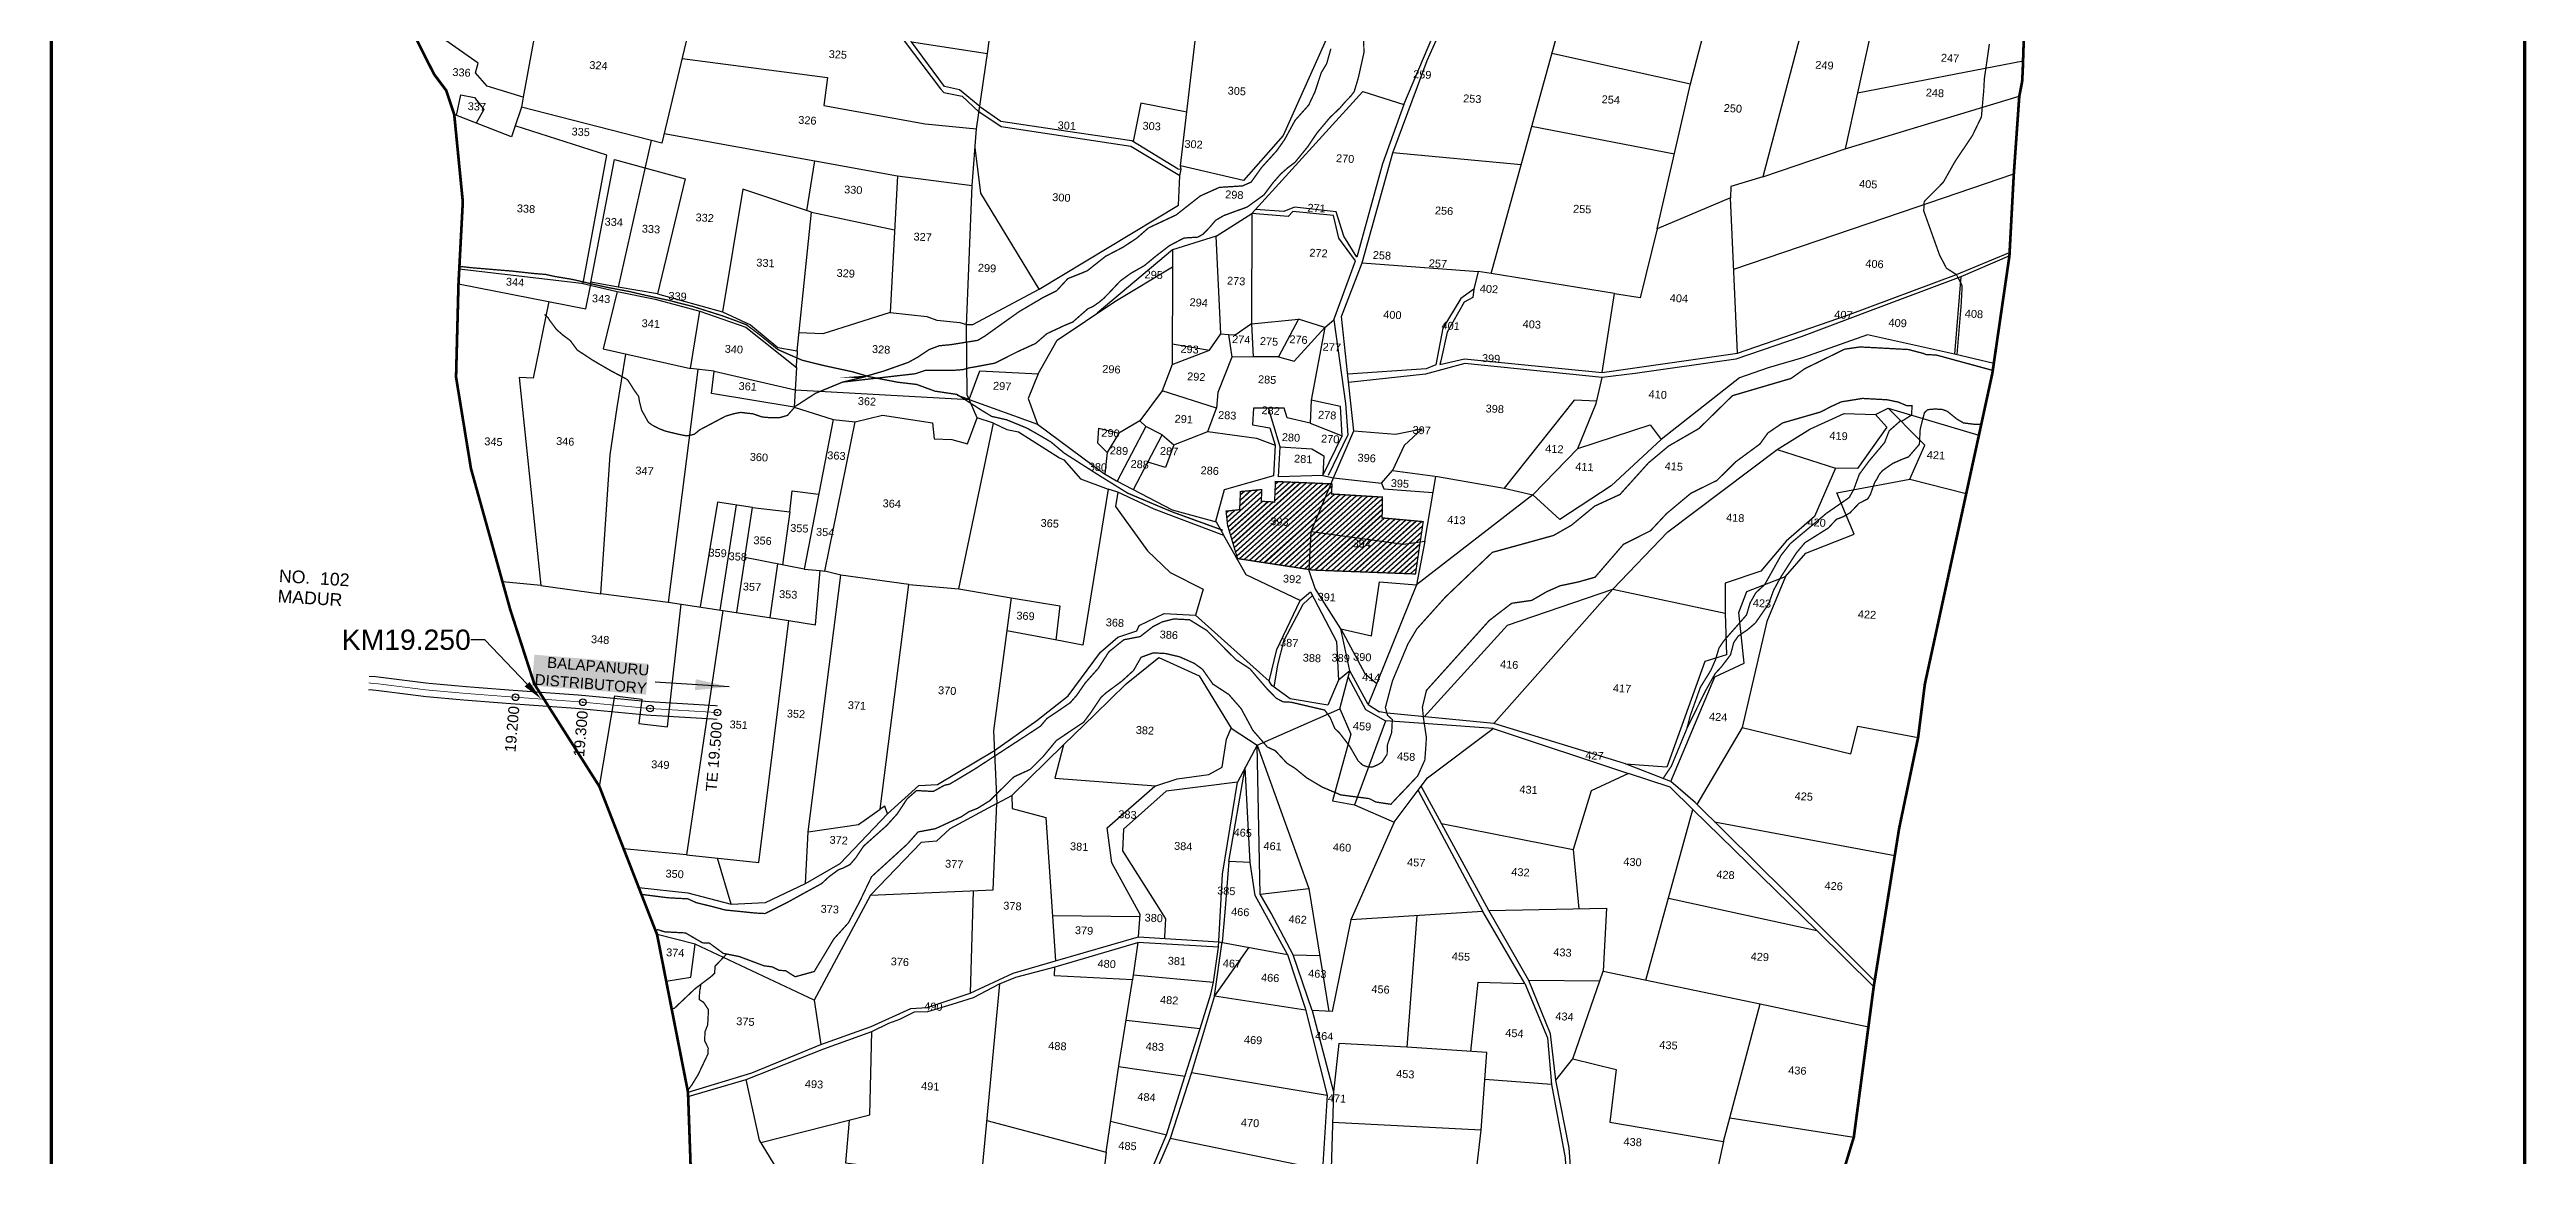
# Model space of a CAD drawing. Header units: inches. Extents: x 200778 to 204446, y 1604088 to 1611636.
# Drawn here: x 200778 to 204445, y 1606818 to 1608455 of the extents above; entities that cross this region are included whole.
import ezdxf
from ezdxf import colors
from ezdxf.entities.mleader import LeaderData, LeaderLine
from ezdxf.enums import TextEntityAlignment as Align
from ezdxf.math import Vec2, Vec3

# ---------------------------------------------------------------- set-up
doc = ezdxf.new("R2010")
doc.units = ezdxf.units.IN
doc.header["$LTSCALE"] = 15
doc.header["$MEASUREMENT"] = 0
doc.header["$PDMODE"] = 32
doc.header["$PDSIZE"] = 10
for name, color, linetype in [('CANAL1', 7, 'Continuous'), ('CSMark', 72, 'Continuous'), ('PLOTS', 7, 'Continuous'), ('PLOTS NO', 7, 'Continuous'), ('RE REMARKS', 7, 'Continuous'), ('STREAMS', 4, 'Continuous'), ('STRUCTURE', 5, 'Continuous'), ('TEXT', 1, 'Continuous'), ('text2', 7, 'Continuous'), ('VILLAGE BOUNDRY', 5, 'Continuous'), ('VILLAGE STONES', 240, 'Continuous')]:
    doc.layers.add(name, color=color, linetype=linetype)
doc.styles.get("Standard").update_dxf_attribs({"font": 'arial.ttf'})
doc.dimstyles.get("Standard").update_dxf_attribs({"dimtxt": 0.18, "dimasz": 0.18, "dimexe": 0.18, "dimexo": 0.0625, "dimgap": 0.09, "dimtad": 0, "dimtih": 1, "dimtoh": 1, "dimdec": 4, "dimzin": 0, "dimdsep": 46, "dimtxsty": 'Standard', "dimcen": 0.09, "dimadec": 0, "dimazin": 0, "dimtfac": 1, "dimtdec": 4, "dimtofl": 0, "dimtmove": 0, "dimatfit": 3, "dimfxl": 1, "dimtolj": 1, "dimtzin": 0, "dimarcsym": 0})

msp = doc.modelspace()

# ---------------------------------------------------------------- hatches: boundary and pattern name
at = {"layer": 'TEXT'}
h = msp.add_hatch(dxfattribs=at)
h.set_pattern_fill('JIS_RC_15', color=256, scale=0.38684, angle=-3.0356)
h.set_pattern_definition([(41.96442, (194905.1747, 1603777.6763), (-3.8800225, 4.3145865), []), (41.96442, (194905.455, 1603777.6615), (-3.8800225, 4.3145865), []), (41.96442, (194905.735, 1603777.6466), (-3.8800225, 4.3145865), [])])
h.paths.add_polyline_path([(202519.8, 1607771.5), (202539.9, 1607773.7), (202541, 1607800.5), (202572.6, 1607803.4), (202572, 1607786.1), (202591.6, 1607785), (202592.9, 1607815.4), (202676.6, 1607811.9), (202676.1, 1607796.9), (202751.2, 1607792.3), (202750.9, 1607761.5), (202811.7, 1607756), (202800.3, 1607678.5), (202648, 1607684.3), (202536.7, 1607701.3), (202522, 1607750.6)])

# ---------------------------------------------------------------- linework, layer by layer
at = {"layer": 'CANAL1', "color": 1, "ltscale": 4, "const_width": 1}
msp.add_lwpolyline([(201250, 1607517), (201259, 1607516.5), (201335.7, 1607506.8), (201392.7, 1607501.7), (201459.3, 1607496.6), (201560.7, 1607489.3), (201663.7, 1607479.5), (201766.7, 1607473.3)], dxfattribs=at)
at = {"layer": 'CANAL1', "color": 200, "const_width": 1.5}
for points in [[(201250.4, 1607526.9), (201259.9, 1607526.5), (201336.8, 1607516.8), (201393.5, 1607511.7), (201460.1, 1607506.5), (201561.6, 1607499.2), (201664.4, 1607489.5), (201767.1, 1607483.3)], [(201249.5, 1607507), (201258.2, 1607506.6), (201334.7, 1607496.9), (201391.8, 1607491.8), (201458.6, 1607486.6), (201559.9, 1607479.3), (201662.9, 1607469.5), (201766.3, 1607463.4)]]:
    msp.add_lwpolyline(points, dxfattribs=at)
at = {"layer": 'PLOTS'}
for points in [[(201629.4, 1609387.1), (201679.5, 1609253.6), (201719.9, 1609148.9), (201744.4, 1609092.1), (201808.1, 1609023.6), (201827.6, 1608878.7), (201898.2, 1608714.3), (201947.5, 1608643.2), (202043.3, 1608468.1), (202097, 1608396.9), (202101.6, 1608391.5), (202129.2, 1608385.8), (202153.8, 1608362.6)], [(202721.2, 1608139.4), (202766.8, 1608302), (202817.4, 1608438.8), (202866.5, 1608547.7), (202880.3, 1608578.4), (202903.7, 1608663.5), (202913.9, 1608733.8), (202927, 1608824.2), (202906.1, 1608929.9), (202892.7, 1609017.3)], [(202155, 1608370.6), (202124.9, 1608395.3), (202102.7, 1608400.4), (202053.8, 1608466.2), (201974.7, 1608606), (201930.9, 1608683.5), (201902.9, 1608716.8), (201836.1, 1608878.2), (201827.6, 1608878.7)], [(202912.1, 1608123.3), (203030.1, 1608550.9), (203010.1, 1608556.4), (203041.7, 1608712.9), (202913.9, 1608733.8)], [(203158.3, 1608189.3), (203207.6, 1608404.4), (203238.1, 1608521.9), (203268.2, 1608675.9), (203041.7, 1608712.9)], [(202136.4, 1607943.9), (202135.3, 1608046), (202144, 1608253.6), (202150.1, 1608337.7), (202167.2, 1608452.6), (202191.6, 1608642.2), (202336.7, 1608626.4)], [(203493.8, 1608644.4), (203481.1, 1608539.8), (203475.3, 1608482.6), (203454.6, 1608391), (203436.4, 1608307.9)], [(201346.8, 1608595.3), (201565.5, 1608551.8), (201560, 1608524.5), (201506.1, 1608532.5), (201479.1, 1608384.4), (201425.6, 1608400.8), (201408.2, 1608420.7), (201412.4, 1608435), (201331.2, 1608491.8)], [(202678.8, 1608493.8), (202604.2, 1608327.8), (202545.5, 1608261.1), (202452.3, 1608282.8), (202487.9, 1608586.5)], [(202782.8, 1608373.5), (202856.5, 1608547.4)], [(203481.1, 1608539.8), (203387, 1608548.4), (203370.7, 1608479.2), (203314.8, 1608266.5), (203267.4, 1608252.1), (203266.7, 1608235.4)], [(201725.4, 1608488), (201684.1, 1608316.4), (201476.3, 1608369.6)], [(201714.3, 1608441.6), (201929.4, 1608413.4), (201923.9, 1608371.9), (202074.3, 1608345), (202150.1, 1608337.7)], [(202053.8, 1608466.2), (202166.7, 1608449.3)], [(203002.2, 1608449.8), (203207.6, 1608404.4)], [(203454.6, 1608391), (203700, 1608438.2)], [(201479.1, 1608384.4), (201476.3, 1608369.6), (201466.4, 1608340.5), (201461.4, 1608325.7), (201376.8, 1608358.7)], [(201380.2, 1608357.4), (201386.5, 1608388), (201406.9, 1608383.8), (201420.4, 1608366), (201409.5, 1608346)], [(202451.3, 1608267.8), (202378.7, 1608311.6), (202186.8, 1608340.3), (202153.8, 1608362.6)], [(202155, 1608370.6), (202186.4, 1608349.1), (202298.7, 1608332.3), (202380.1, 1608320.1), (202449, 1608278.1), (202453.4, 1608277.8), (202452.3, 1608282.8)], [(202461.6, 1608362), (202393.6, 1608375.8), (202382.1, 1608319)], [(202557.9, 1608212.3), (202722.1, 1608392.9), (202782.8, 1608373.5), (202751.6, 1608285.9), (202713.6, 1608147.8), (202694.1, 1608178.7), (202682.9, 1608214.9), (202620.9, 1608221.8), (202605.4, 1608215.2), (202563.3, 1608218.2)], [(203314.8, 1608266.5), (203436.4, 1608307.9), (203694.4, 1608385.7)], [(201567.9, 1608108.9), (201602.6, 1608298.5), (201466.9, 1608341.9)], [(201687.6, 1608330.7), (201910.9, 1608290.3), (202033, 1608268.2), (202144, 1608253.6)], [(203183.7, 1608300.1), (202972.2, 1608341)], [(201578.7, 1608107.6), (201613.9, 1608292.4), (201659, 1608279.6)], [(201668.2, 1608320.5), (201619.4, 1608102.9)], [(201898.8, 1608216.4), (201910.9, 1608290.3)], [(202135.4, 1608048.1), (202144.8, 1608047.7), (202242.9, 1608100.1), (202156.7, 1608242.2), (202148, 1608309.7)], [(202956.6, 1608284.5), (202766.8, 1608302)], [(201659, 1608279.6), (201719, 1608263.5), (201677.6, 1608093.3), (201619.4, 1608102.9)], [(201884.5, 1608009.1), (201905.9, 1608214), (201804.4, 1608248.1), (201774.1, 1608066.5)], [(202033, 1608268.2), (202022.3, 1608065.5), (201922.6, 1608034.1), (201887.3, 1608035.7)], [(202242.9, 1608100.1), (202449.1, 1608224.5), (202451.3, 1608267.8), (202453.4, 1608277.8)], [(203271.6, 1608129.6), (203520.1, 1608214.3), (203686.3, 1608270.9)], [(201905.9, 1608214), (202028.8, 1608188)], [(202504.9, 1608178.8), (202557.9, 1608212.3), (202557.5, 1608048.8), (202533.2, 1608032.2), (202523.3, 1608032.8)], [(202666.1, 1608043.3), (202679.4, 1608054.9), (202711.6, 1608141.9), (202687, 1608175.6), (202678.8, 1608209.3), (202618.6, 1608215.4), (202611.5, 1608208), (202557.9, 1608212.3)], [(203277.3, 1608005.5), (203266.7, 1608235.4), (203158.3, 1608189.3), (203132.9, 1608087.3), (203095.1, 1608093.2)], [(202511.8, 1608033.8), (202504.9, 1608178.8), (202440.6, 1608158.5), (202440.4, 1608133.3)], [(202440.6, 1608158.5), (202328.9, 1608064.6)], [(202678.8, 1607820.7), (202708.8, 1607890.5), (202699.7, 1607976.7), (202690.9, 1608059.8), (202721.2, 1608139.4), (202893, 1608126.2), (202886.9, 1608100.2), (202867.6, 1608086.3), (202840.6, 1608042.3), (202830.4, 1607988), (202816.1, 1607982.2), (202700, 1607974.1)], [(203679.8, 1608149.3), (203607.9, 1608118.5), (203477.3, 1608069.6), (203371.2, 1608029.8), (203274.5, 1607996.6), (203125.4, 1607975.3), (203076.5, 1607969.4)], [(203076.9, 1607976.8), (203277.3, 1608005.5), (203439.9, 1608061.5), (203601.4, 1608121.7), (203680.1, 1608154.7)], [(201383.1, 1608108.1), (201571.8, 1608071.1), (201578.9, 1608107.6)], [(201384.3, 1608130.3), (201565.4, 1608109.2), (201618, 1608096.5), (201674.4, 1608085.6), (201740.3, 1608067.8), (201808.4, 1608044.1), (201883.5, 1607984.4), (201884.2, 1607996.7), (201884.2, 1607996.7)], [(201619.4, 1608102.9), (201579.3, 1608110.5)], [(202241.7, 1607974.6), (202269.8, 1608024.8), (202354.9, 1608082.1), (202440.4, 1608133.3), (202440, 1607988.5), (202425.3, 1607949.7), (202392.1, 1607905.3), (202360.8, 1607886.9), (202343.6, 1607858.4), (202340, 1607826.6)], [(202886.9, 1608100.2), (202885, 1608087.8), (202872.2, 1608080.9), (202847.3, 1608036.5), (202838, 1607994), (202836.5, 1607988.7), (202873.1, 1607997), (203076.9, 1607976.8), (203095.2, 1608093.6), (202912.1, 1608123.3), (202893, 1608126.2)], [(203607.9, 1608118.5), (203598.3, 1608003.8)], [(201516.7, 1608081.9), (201493.5, 1607968.2), (201473.2, 1607969.3), (201505.1, 1607661.4), (201448.3, 1607666.9)], [(201618, 1608096.5), (201597.5, 1608011.6), (201726.9, 1607982.6)], [(201677.6, 1608093.3), (201774.1, 1608066.5), (201815.4, 1608047.4), (201856.2, 1608013.8), (201884.5, 1608009.1), (201884.2, 1607996.7)], [(201761.6, 1607978.6), (201726.9, 1607982.6), (201740.3, 1608067.8)], [(202022.3, 1608065.5), (202076.7, 1608059.8), (202091.5, 1608054.3), (202125.5, 1608051), (202135.4, 1608048)], [(202440, 1607988.5), (202495.3, 1608010), (202511.8, 1608033.8), (202523.2, 1608033.2), (202528.2, 1607999.7), (202507.5, 1607947.4), (202505.6, 1607923.9)], [(202666.1, 1608043.3), (202646, 1607935.8), (202644.2, 1607901.6), (202610.2, 1607909.7), (202605.7, 1607924.2), (202560.2, 1607924.2), (202558.9, 1607899.3), (202584.5, 1607894.9), (202592.4, 1607869.2), (202590, 1607823.7), (202516.9, 1607803.1), (202504.1, 1607756)], [(202557.5, 1608048.8), (202560.1, 1607999.8), (202528.2, 1607999.7)], [(202557.5, 1608048.8), (202627, 1608055.9), (202597.4, 1607999.9), (202560.1, 1607999.8)], [(202597.4, 1607999.9), (202620.6, 1607993.5), (202666.1, 1608043.3), (202627, 1608055.9)], [(202679.4, 1608054.9), (202696.5, 1607931.1), (202700.2, 1607884.3), (202670.8, 1607824.5)], [(203656.7, 1607990.2), (203598.3, 1608003.8), (203469.4, 1608032.7), (203373.2, 1607998.5), (203322.6, 1607983.6), (203280.3, 1607968.8), (203163.9, 1607877.7), (203089.9, 1607808.9), (203013.8, 1607759.2), (202973.9, 1607795.5), (202801.8, 1607662.6)], [(201505.1, 1607661.4), (201593.9, 1607649.3), (201607.9, 1607855.1), (201618.2, 1607924.9), (201630.8, 1608004.1)], [(202440.1, 1608019), (202495.3, 1608010)], [(201737.4, 1607981.4), (201693.4, 1607636.2), (201593.9, 1607649.3)], [(201883.5, 1607984.4), (201880.4, 1607925.6), (201757.9, 1607945.9), (201761.6, 1607978.6), (201881.8, 1607951.1)], [(202139.5, 1607936.7), (202154.9, 1607979.2), (202241.7, 1607974.6), (202226.5, 1607938.2), (202240.4, 1607900.1)], [(203076.5, 1607969.4), (202873.3, 1607990.2), (202814.9, 1607974.3), (202701.2, 1607962.2)], [(203040.6, 1607864.2), (203067.7, 1607930.7), (203076.5, 1607969.4)], [(201693.5, 1607636.7), (201872.1, 1607609.8), (201911.7, 1607603.4), (201918.7, 1607683.4), (201925.4, 1607682.8), (201970.4, 1607903.9), (202010.8, 1607913.7), (202085.1, 1607902.4), (202087.7, 1607878.7), (202113.7, 1607877.4), (202136.9, 1607871.2), (202151.2, 1607909.8), (202136.4, 1607943.9)], [(201880.4, 1607925.6), (201937.7, 1607907.2), (201970.4, 1607903.9)], [(201881.8, 1607951.1), (202139.5, 1607936.7)], [(202139.5, 1607936.7), (202240.4, 1607900.1), (202338.3, 1607827.5), (202357.7, 1607816.5), (202440, 1607773.5), (202505.1, 1607755.7), (202516.7, 1607735.6)], [(202442.4, 1607869.8), (202492.7, 1607889.3), (202505.6, 1607923.9), (202425.3, 1607949.7)], [(202597.4, 1607822.5), (202600.1, 1607866.7), (202590.7, 1607897.8), (202582.8, 1607924.2)], [(202662.9, 1607824.2), (202691.7, 1607882.9), (202689, 1607926.4), (202646, 1607935.8)], [(203068.6, 1607934.5), (203068.6, 1607934.5), (203035.2, 1607935.8), (202931.7, 1607805.7), (202973.9, 1607795.5)], [(203335.7, 1607863), (203384, 1607892.8), (203435.1, 1607916), (203481.6, 1607914.8), (203500.3, 1607924.1)], [(203532.5, 1607819.1), (203554.3, 1607869.4), (203547.3, 1607876.7), (203500.3, 1607924.1), (203634.6, 1607883.8)], [(201937.7, 1607907.2), (201894.8, 1607685.8), (201918.7, 1607683.4)], [(202124, 1607656.5), (202175.3, 1607901.8), (202151.2, 1607909.8)], [(202175.3, 1607901.8), (202194.9, 1607892.5), (202212.6, 1607889), (202273.1, 1607850.5), (202279.3, 1607847.3), (202304.3, 1607819.5), (202345.4, 1607804.2)], [(202343.6, 1607858.4), (202330, 1607872.3), (202331.2, 1607894.3), (202360.8, 1607886.9)], [(202392.1, 1607905.3), (202400.8, 1607897), (202358.5, 1607816.1)], [(202382.7, 1607803.5), (202424.9, 1607884.5), (202400.8, 1607897)], [(202424.9, 1607884.5), (202442.4, 1607869.8), (202430.3, 1607836.3), (202403.8, 1607844)], [(202492.7, 1607889.3), (202564.9, 1607879.8), (202592.4, 1607869.2)], [(202644.2, 1607901.6), (202691.7, 1607882.9)], [(202708.8, 1607890.5), (202770.9, 1607885.4), (202810.1, 1607893.6), (202783.6, 1607868.7), (202766.2, 1607831.5)], [(202973.9, 1607795.5), (203040.6, 1607864.2), (203148, 1607899.3), (203163.9, 1607877.7)], [(203481.6, 1607914.8), (203498.4, 1607896), (203454.9, 1607834.8), (203422.3, 1607835.1)], [(202600.1, 1607866.7), (202646.7, 1607863.7), (202664.4, 1607853.4), (202662.9, 1607824.2), (202597.4, 1607822.5)], [(203092.6, 1607655.8), (203174.1, 1607740.9), (203335.7, 1607863), (203422.3, 1607835.1), (203391, 1607763.6), (203349.1, 1607727.1), (203311.6, 1607682.7), (203259, 1607664.8), (203259.1, 1607620.4)], [(202646, 1607741.2), (202678.8, 1607820.7)], [(202662.9, 1607824.2), (202678.8, 1607820.7)], [(202678.8, 1607820.7), (202750.1, 1607812.9), (202766.2, 1607831.5), (202833, 1607822.6), (202931.7, 1607805.7)], [(202750.1, 1607812.9), (202753.6, 1607804.6), (202826.2, 1607798.9)], [(202813.9, 1607727.2), (202830.4, 1607823)], [(203178.5, 1607371.3), (203243.8, 1607526.2), (203287.2, 1607546.3), (203279.1, 1607621.2), (203290.7, 1607652.4), (203348, 1607674.9), (203378.1, 1607709.4), (203450.1, 1607737.2), (203424, 1607798.7), (203532.5, 1607819.1), (203615.9, 1607797.5)], [(201818.3, 1607777.1), (201766.8, 1607785), (201740.8, 1607629.6)], [(201770.8, 1607625.1), (201794.7, 1607780.8)], [(201894.8, 1607685.8), (201806.9, 1607702.8), (201818.3, 1607777.1), (201873.7, 1607770.7), (201877.3, 1607801.5), (201916.2, 1607796.5)], [(202018.3, 1607323.4), (202064.7, 1607365.1), (202092.5, 1607366.6), (202176.8, 1607417.2), (202239.3, 1607461.7), (202285.7, 1607498.3), (202333.6, 1607562.8), (202359.4, 1607584.8), (202387.6, 1607594.1), (202391, 1607602.2), (202428.1, 1607620.2), (202474.3, 1607617.7), (202583.5, 1607519.9), (202594.8, 1607566.8), (202629.5, 1607639.1), (202549.5, 1607677.4), (202516.7, 1607735.6), (202413.4, 1607774.2), (202359.5, 1607799.4), (202356, 1607778.6), (202403.2, 1607712.9), (202437.2, 1607680.6), (202486.1, 1607655.9), (202474.3, 1607617.7)], [(202359.5, 1607799.4), (202345.4, 1607804.2), (202307.5, 1607573.2), (202266.6, 1607580.9), (202195.1, 1607594.1)], [(201873.7, 1607770.7), (201862.9, 1607692)], [(202703.1, 1607535), (202689.9, 1607597.3), (202651.9, 1607657), (202642.9, 1607683.1), (202646, 1607741.2), (202782.3, 1607722.7), (202813.9, 1607727.2), (202801.8, 1607662.6), (202744.1, 1607519.1), (202730.4, 1607485.2), (202703.1, 1607535)], [(201806.9, 1607702.8), (201794.7, 1607621.5)], [(202050, 1607662.8), (202124, 1607656.5), (202201.6, 1607643.4), (202175.5, 1607446.3), (202180.4, 1607338.6), (202110.5, 1607301.3), (202090.9, 1607282.9), (202068.1, 1607281.1), (201993.4, 1607202.9), (201910, 1607047.3), (201733.4, 1607130.4), (201677.2, 1607144.5)], [(201786.9, 1607189.6), (201837.7, 1607192.2), (201896.8, 1607220.1), (201900.7, 1607296.6), (201949.4, 1607676.9), (201925.4, 1607682.8)], [(201844.8, 1607613.9), (201855.8, 1607693.3)], [(201900.7, 1607296.6), (201975.3, 1607307.4), (202007.5, 1607330.1), (202050, 1607662.8), (201949.4, 1607676.9)], [(202689.9, 1607597.3), (202735.1, 1607587), (202747, 1607666.8), (202801.8, 1607662.6)], [(203348, 1607674.9), (203320.6, 1607608), (203283.9, 1607451.3), (203217, 1607337.2)], [(201591.8, 1607363.8), (201614.5, 1607497.9), (201654.5, 1607493), (201650.2, 1607457.2), (201692.4, 1607452), (201712.9, 1607633.7)], [(201774.8, 1607624.5), (201720.8, 1607262.7), (201627.7, 1607271.6)], [(202201.6, 1607643.4), (202273.4, 1607631.2), (202267.8, 1607580.7)], [(202629.5, 1607639.1), (202645, 1607652.1), (202683.5, 1607578.6), (202686.5, 1607521.1), (202670.5, 1607484.3), (202614.7, 1607493.6), (202587.5, 1607513.6), (202583.5, 1607519.9)], [(202590.9, 1607511.1), (202596.3, 1607544), (202605.8, 1607580.3), (202633.8, 1607633.8), (202648, 1607646.4)], [(202813.2, 1607467.1), (202936.5, 1607602.6), (203092.6, 1607655.8), (202916.2, 1607457)], [(203092.6, 1607655.8), (203259.1, 1607620.4), (203260.7, 1607558.7), (203228.8, 1607548.7), (203172.3, 1607392.6), (203111.5, 1607397.1)], [(201720.8, 1607262.7), (201827.9, 1607251.1), (201872.1, 1607609.8)], [(202689.9, 1607597.3), (202725.5, 1607531), (202742.9, 1607516.1)], [(202180.4, 1607338.6), (202202.6, 1607350.4), (202279, 1607425.6), (202325.3, 1607470.5), (202371.7, 1607515.6), (202420.1, 1607554.7), (202480.1, 1607527.8), (202527.2, 1607450.2)], [(202688, 1607479), (202703.1, 1607535), (202686.5, 1607521.1)], [(202700.5, 1607525.5), (202726.4, 1607477.7), (202755.7, 1607460.8)], [(202565.8, 1607425.1), (202688, 1607479), (202704.6, 1607441.4), (202677.2, 1607342.4), (202709.9, 1607336.5), (202768.7, 1607310.8), (202704.4, 1607166.4), (202676.8, 1607030.5), (202647.5, 1607032.1), (202619.3, 1607114.4), (202586.8, 1607176.5), (202570.1, 1607204.6), (202642.5, 1607212.8), (202672, 1607030.8)], [(202730.4, 1607485.2), (202747, 1607474.2)], [(202390, 1607141), (202392.6, 1607174.3), (202350.6, 1607250.8), (202343.6, 1607302.5), (202414.2, 1607364.4), (202447.6, 1607375), (202494.2, 1607381.6), (202514.2, 1607392.6), (202520.5, 1607434.1), (202527.2, 1607450.2), (202565.8, 1607425.1), (202536.7, 1607370)], [(202755.7, 1607460.7), (202755.7, 1607460.7), (202709.9, 1607336.5)], [(203480.2, 1607075.9), (203348.6, 1607207.5), (203214.3, 1607339.9), (203178.5, 1607371.3), (203109.9, 1607397.7), (202916.2, 1607457), (202758.3, 1607472.5), (202747, 1607474.2)], [(202768.7, 1607310.8), (202808.9, 1607364.3), (202818.2, 1607376.7), (202915.1, 1607449.9), (202826.2, 1607456), (202755.7, 1607460.8)], [(202915.1, 1607449.9), (203115.6, 1607383.2)], [(203283.9, 1607451.3), (203445.1, 1607412), (203455.2, 1607453.3), (203544.6, 1607436.5)], [(202279, 1607425.6), (202266.2, 1607376.2), (202415.8, 1607364.9)], [(202570.1, 1607204.6), (202565.8, 1607425.1)], [(202565.8, 1607425.1), (202642.5, 1607212.8)], [(202508.7, 1607126), (202514.4, 1607234.1), (202536.7, 1607370), (202431.2, 1607356.9), (202368.1, 1607300.6), (202366.4, 1607268.8), (202420.1, 1607183.6), (202430.1, 1607167.7), (202428.8, 1607141.6), (202428.6, 1607138.7)], [(202524, 1607253), (202548.3, 1607392)], [(202555.7, 1607251.3), (202548.3, 1607392)], [(203141.4, 1607077.2), (203211, 1607329.8), (203177.2, 1607362.8), (203115.6, 1607383.2), (203060.4, 1607357.3), (203033.9, 1607270.7), (203042.2, 1607182.7)], [(201896.8, 1607220.1), (201948.4, 1607249.8), (202018.3, 1607323.4), (202014.3, 1607334.9), (202007.5, 1607330.1)], [(201993.4, 1607202.9), (202174.9, 1607210.6), (202180.4, 1607338.6)], [(202202.6, 1607350.4), (202203.2, 1607331.1), (202252.7, 1607317.9), (202267.1, 1607105.8)], [(202804.1, 1607358.1), (202900.2, 1607178.9), (202704.4, 1607166.4)], [(203099.8, 1606498.5), (203049.3, 1606656.8), (203036.3, 1606709.1), (203033.1, 1606753.8), (203027.7, 1606828.8), (203008, 1606929.1), (203000.1, 1606997.5), (202967.9, 1607076.5), (202909.1, 1607180), (202808.9, 1607364.3)], [(202839, 1607309), (203033.9, 1607270.7)], [(203211, 1607329.8), (203394.4, 1607150.4)], [(203243.3, 1607311.3), (203510.1, 1607261.8)], [(201650, 1607214.5), (201722.6, 1607206.3), (201786.9, 1607189.6), (201766.8, 1607257.7)], [(202610.6, 1607115.1), (202563, 1607202.5), (202555.7, 1607251.3), (202524, 1607253), (202517.7, 1607177.6), (202514, 1607133.1)], [(202145.2, 1607209.4), (202141, 1607057.8)], [(203174.8, 1607198.3), (203394.4, 1607150.4), (203478.8, 1607067.1)], [(202262.6, 1607172.8), (202392.4, 1607171.2)], [(202802.3, 1607172.6), (202787.7, 1606978), (202686.6, 1606983.4), (202678.7, 1606911.8), (202675.3, 1606797.5), (202671.6, 1606731.1), (202675.3, 1606495.7)], [(202882.1, 1606971.7), (202892.9, 1607074.2), (202962.4, 1607071.9), (202900.2, 1607178.9)], [(202909.1, 1607180), (203083.3, 1607183.5), (203078.2, 1607090.2)], [(201690.8, 1607075.4), (201727.2, 1607081.5), (201733.4, 1607130.4)], [(201723, 1606911.1), (201817.6, 1606939.7), (201919.6, 1606981.6), (201994.4, 1607008.4), (202053.2, 1607035.3), (202076.9, 1607036.4), (202141, 1607057.8), (202204.3, 1607087.5), (202267.1, 1607105.8), (202390, 1607141), (202509.2, 1607134), (202610.6, 1607115.1), (202636.9, 1607035.5), (202669.6, 1606906.9), (202662.4, 1606796.2), (202666.2, 1606742.3), (202660.1, 1606742.6), (202659.4, 1606500.6)], [(201723.2, 1606904.8), (201808.9, 1606929.9), (201924.2, 1606975.5), (201995.2, 1607001.2), (202020.6, 1607013.6), (202036.5, 1607019.5), (202058.5, 1607030), (202078.1, 1607030.6), (202114.3, 1607041.7), (202145.8, 1607051.5), (202184.2, 1607071.6), (202208.3, 1607081.6), (202266.7, 1607097), (202389.3, 1607132.9), (202381.1, 1607077.4), (202265.7, 1607083.5), (202266.4, 1607097)], [(202553.6, 1607125.7), (202502.8, 1607053.8), (202468.4, 1606940.2), (202436.8, 1606842.5), (202402.4, 1606762.9), (202377.2, 1606699), (202347, 1606624.8), (202307.6, 1606539.4)], [(202342.1, 1606822.5), (202337.9, 1606784.7), (202396.5, 1606765.7), (202431.8, 1606848.3), (202458.9, 1606934.2), (202481.3, 1607005.4), (202497.4, 1607056.3), (202501, 1607073.9), (202508.7, 1607126), (202389.3, 1607132.9)], [(202502.8, 1607053.8), (202514, 1607133.7)], [(202619.3, 1607114.4), (202658.6, 1607113.5)], [(202165.3, 1606869.3), (202342.1, 1606822.5), (202361.3, 1606953.6), (202380.9, 1607073.8), (202381.1, 1607077.4)], [(202382.2, 1607084.9), (202501, 1607073.9)], [(203073.1, 1607075.5), (202967.9, 1607076.5)], [(203033.3, 1606960.6), (203078.2, 1607090.2), (203310.6, 1607042.2)], [(201910, 1607047.3), (201919.6, 1606981.6)], [(202184.2, 1607071.6), (202157.2, 1606783.5), (202091, 1606789.7), (202079.1, 1606674.1), (202152.7, 1606662.9), (202136.3, 1606616), (202099, 1606578.6), (202166.6, 1606565.8), (202165.5, 1606537.8), (202254, 1606518.4)], [(202502.8, 1607053.8), (202637.5, 1607033.2)], [(202962.4, 1607071.9), (202996, 1606991.8), (203001.5, 1606922.8), (202902.9, 1606930)], [(203256.3, 1606838.2), (203310.6, 1607042.2), (203470.9, 1607007.8)], [(201830.9, 1606836.8), (201992.3, 1606877.8), (201995.2, 1607001.2)], [(202371.7, 1607017.7), (202481.3, 1607005.4)], [(202647.5, 1607032.1), (202678.7, 1606911.8)], [(202862.9, 1606488.7), (202877, 1606658.8), (202875.7, 1606671.1), (202883.7, 1606735.3), (202897.3, 1606854.8), (202905.8, 1606970.1), (202787.7, 1606978)], [(201871.7, 1606711.3), (201880, 1606756.2), (201828.7, 1606840.4), (201808.9, 1606929.9)], [(202360.6, 1606949), (202459.2, 1606935.1)], [(202468.4, 1606940.2), (202669.6, 1606906.9)], [(203008, 1606929.1), (203033.3, 1606960.6), (203097.3, 1606944.7), (203087.9, 1606866.8), (203256.3, 1606838.2), (203242.6, 1606774.6)], [(203001.5, 1606922.8), (203021.8, 1606814.2), (203027.7, 1606705.2), (203041.6, 1606653.6), (202875.7, 1606671.1)], [(201961.7, 1606870), (201956.3, 1606806.6), (202091, 1606789.7)], [(202348.8, 1606868.5), (202431.8, 1606848.3)], [(202897.3, 1606854.8), (202677.4, 1606866.2)], [(203265.6, 1606873.1), (203449.4, 1606844.8)], [(202662.4, 1606796.2), (202436.8, 1606842.5)]]:
    msp.add_lwpolyline(points, dxfattribs=at)
at = {"layer": 'PLOTS NO', "const_width": 1.93}
msp.add_lwpolyline([(202139.5, 1607936.7), (202121.2, 1607943.3)], dxfattribs=at)
at = {"layer": 'STREAMS', "const_width": 1.93}
for points in [[(201952, 1607962.6), (202023.1, 1607970.8), (202059.2, 1607974.9), (202074.5, 1607979.9), (202104.9, 1607980.1), (202118.4, 1607980.2), (202129.7, 1607981), (202139.8, 1607983.8), (202146.3, 1607984.8), (202177.2, 1607990.6), (202211.9, 1608008), (202237.7, 1608019.8), (202254.5, 1608034.3), (202280.8, 1608046.6), (202292.6, 1608051.4), (202315.2, 1608071.2), (202322.8, 1608074.6), (202331.7, 1608080.8), (202338.7, 1608086.6), (202349.5, 1608097.8), (202362.9, 1608112.1), (202378.2, 1608123.3), (202398.9, 1608135.1), (202414.3, 1608147.9), (202435.8, 1608164.5), (202457.4, 1608175.9), (202477.8, 1608177.2), (202485.6, 1608181.5), (202495.3, 1608191.5), (202504.4, 1608202.2), (202516.3, 1608209.1), (202534.6, 1608215.9), (202543.9, 1608219.1), (202551.3, 1608222), (202575.8, 1608239.7), (202589.3, 1608257.7), (202600.8, 1608270.8), (202611.1, 1608279.9), (202621.8, 1608287.9), (202641.1, 1608311.6), (202654.3, 1608331.3), (202673.5, 1608354.2), (202688.8, 1608368.8), (202696, 1608377.3), (202704.6, 1608386.2), (202709.5, 1608392.7), (202715.7, 1608413.3), (202723.9, 1608450.2), (202723.3, 1608491)], [(202675, 1608456.2), (202668.7, 1608433.9), (202660.8, 1608420.9), (202651.4, 1608392.3), (202642.1, 1608372.7), (202622, 1608350.1), (202606.3, 1608321.4), (202594.8, 1608305.1), (202572.6, 1608280.6), (202556.8, 1608258.6), (202543.9, 1608253), (202509.9, 1608250.9), (202481.6, 1608238.2), (202445.9, 1608210.1), (202404.9, 1608190.9), (202387.9, 1608176), (202367.4, 1608162.4), (202341.3, 1608148.8), (202314.1, 1608127.3), (202285.4, 1608115.7), (202268.6, 1608097.6), (202249.1, 1608088), (202213, 1608066.7), (202162.4, 1608030.6), (202152.1, 1608024.4), (202111.4, 1608017.9), (202095.1, 1608016.4), (202080.2, 1608010.8), (202062.5, 1607999.1), (202049.5, 1607991.9), (202012.4, 1607978.8), (201985.9, 1607971.1), (201967.2, 1607969.8), (201980.6, 1607969.4), (201952, 1607962.6), (201911.8, 1607946), (201882.2, 1607926.9), (201870.3, 1607913.3), (201858.6, 1607909.9), (201844.3, 1607909.9), (201832.8, 1607910.9), (201819.2, 1607915.6), (201801, 1607917.7), (201791.4, 1607915.9), (201778.8, 1607912.2), (201740.4, 1607891.9), (201732.1, 1607885.2), (201721.3, 1607883), (201717.3, 1607883.6), (201709.5, 1607885.2), (201690.2, 1607889.8), (201680.1, 1607893.6), (201670, 1607898.9), (201664.3, 1607903.1), (201654.4, 1607920.8), (201651.1, 1607933.7), (201649.9, 1607941.3), (201642.9, 1607951.2), (201634.1, 1607965.2), (201631.4, 1607967.3), (201609, 1607979.2), (201592.4, 1607988.8), (201581.2, 1607995.4), (201558.9, 1608010.1), (201548.6, 1608024.1), (201538.2, 1608031.8), (201528, 1608040.7), (201517.6, 1608054.7), (201515.8, 1608058), (201510.5, 1608062.7)], [(203650.1, 1608463.1), (203642.7, 1608411.9), (203641.8, 1608394.9), (203638.3, 1608355.2), (203624.9, 1608327.4), (203599.3, 1608289.4), (203582, 1608258.6), (203566.5, 1608242.9), (203553.6, 1608229.9), (203552.9, 1608216.1), (203562.8, 1608188.5), (203576.4, 1608150.6), (203586.5, 1608131.3), (203597.3, 1608124.2), (203601.4, 1608121.7), (203609.8, 1608105.2), (203608.3, 1608076.7), (203602.4, 1608006.3), (203601.6, 1608003)], [(201384.3, 1608133.9), (201403.8, 1608131.8), (201461.8, 1608127), (201492.6, 1608123.6), (201512.7, 1608121.9), (201525, 1608119.1), (201551.9, 1608114.6), (201585.9, 1608106.7), (201603.5, 1608102.8), (201636, 1608096.7), (201661, 1608090.9), (201693.6, 1608083.8), (201730, 1608074.6), (201774, 1608060.7), (201796.5, 1608052.4), (201809.5, 1608047.5), (201827.2, 1608034.1), (201855.8, 1608010.9), (201872.4, 1608003.5), (201892, 1607995), (201923.5, 1607987.2), (201966.8, 1607977.8), (201991.5, 1607970.5), (202033.5, 1607962.4), (202061.6, 1607959.1), (202088.6, 1607949.2), (202110, 1607946), (202121.2, 1607944.4), (202157.8, 1607920.8), (202172.7, 1607911.8), (202194.8, 1607906.8), (202225, 1607894.4), (202241.9, 1607884.8), (202260.6, 1607873.8), (202280, 1607857.5), (202330.7, 1607825.1), (202374.2, 1607798.1), (202440.5, 1607770.2), (202515, 1607743.2)], [(201654, 1607204.1), (201674.1, 1607201.5), (201693.1, 1607199.1), (201703.7, 1607198.5), (201713.3, 1607198), (201722.7, 1607197.5), (201734.8, 1607192), (201747.6, 1607188.8), (201757.8, 1607186.3), (201765.5, 1607184.3), (201778.4, 1607180.9), (201801.6, 1607178.6), (201821.9, 1607176.5), (201836.9, 1607175.7), (201871, 1607192.7), (201896.3, 1607206.7), (201920.7, 1607220), (201931.5, 1607230), (201945.9, 1607240.6), (201953.1, 1607243.2), (201962.8, 1607248.2), (201971.6, 1607258.4), (201983.1, 1607275.6), (202003.7, 1607294), (202017.3, 1607306.1), (202032.8, 1607323.3), (202047.5, 1607345.6), (202061.4, 1607357.8), (202074.4, 1607357.1), (202086.2, 1607356.5), (202093.3, 1607360.4), (202102.6, 1607365.6), (202110.5, 1607367.4), (202147, 1607389.2), (202199.1, 1607423.2), (202225.5, 1607440.4), (202244.9, 1607453.1), (202254.5, 1607464.5), (202267.6, 1607473.2), (202289, 1607487.9), (202298.6, 1607498.9), (202311.4, 1607517.3), (202330.7, 1607539), (202346.1, 1607563.1), (202358.2, 1607572.9), (202368.4, 1607581.1), (202380.3, 1607583.4), (202392.6, 1607585.8), (202411.3, 1607600.4), (202425.3, 1607607.6), (202442.3, 1607611.9), (202465.7, 1607610.7), (202480.1, 1607601.8), (202491.5, 1607594.7), (202504.4, 1607581.7), (202524.1, 1607561.8), (202534.9, 1607551.2), (202555.1, 1607538.1), (202569.3, 1607521.4), (202580.6, 1607508.3), (202594.1, 1607494.5), (202604.1, 1607489.2), (202616.1, 1607488.6), (202652.4, 1607480.1), (202665.8, 1607477), (202674.1, 1607465.6), (202680.7, 1607449.9), (202688.1, 1607442.6), (202702.8, 1607423.5), (202711.7, 1607408.1), (202715.5, 1607401.5), (202722.5, 1607395.2), (202729.9, 1607392.8), (202736.3, 1607392.5), (202744.1, 1607395.9), (202750.8, 1607399.9), (202758, 1607411.2), (202758.3, 1607411.8), (202758.6, 1607425.2), (202765, 1607443.7), (202766, 1607462.9), (202758.9, 1607469.2), (202755.7, 1607480.8), (202766.2, 1607520.3), (202775.8, 1607543.2), (202789, 1607574.7), (202802.3, 1607597.2), (202844.6, 1607644.3), (202889.1, 1607686.7), (202914.1, 1607710.5), (202962.8, 1607723.9), (203004.7, 1607735.5), (203031, 1607750.5), (203065.7, 1607779), (203103.1, 1607796.2), (203119, 1607813.8), (203145.3, 1607843), (203175.1, 1607867.9), (203220, 1607893.8), (203244.7, 1607918), (203269.7, 1607942.5), (203297.6, 1607950.7), (203341.1, 1607963.5), (203356.5, 1607968), (203376.7, 1607982.4), (203416.5, 1608001.9), (203435.7, 1608011.3), (203458.5, 1608014.6), (203484.4, 1608013.3), (203509.9, 1608011.9), (203530.2, 1608010.8), (203552.3, 1608005), (203556.5, 1608003.4), (203571.7, 1608002.6), (203605.8, 1607993.3), (203655.1, 1607979.9)], [(203202.1, 1607449.4), (203207.3, 1607469.1), (203222.1, 1607510.7), (203237.6, 1607535.7), (203244.4, 1607551.3), (203249.8, 1607569.1), (203256.2, 1607578.6), (203266.8, 1607590.8), (203266.8, 1607590.8), (203276.9, 1607602.3), (203290.5, 1607617.8), (203295.8, 1607635.7), (203304.3, 1607650.7), (203317.5, 1607662.9), (203324.1, 1607674.7), (203331.8, 1607688.5), (203341.7, 1607706.2), (203355.2, 1607723.3), (203373.4, 1607738.6), (203403.9, 1607764.1), (203408.5, 1607768.1), (203422.1, 1607777.5), (203442.6, 1607791.7), (203449.2, 1607803.5), (203457.5, 1607826.1), (203471.9, 1607845.7), (203495, 1607873.1), (203501.7, 1607890.5), (203513.9, 1607901.2), (203518.7, 1607905.5), (203519.9, 1607904.3), (203528.4, 1607909.7), (203534.9, 1607913.7), (203535.3, 1607921.7), (203535.6, 1607927.5), (203527.2, 1607927.9), (203515.4, 1607932.9), (203498.8, 1607936.4), (203480.9, 1607937.4), (203462.3, 1607938.4), (203441.8, 1607935.1), (203431, 1607933.4), (203415.9, 1607926.5), (203400.4, 1607918.4), (203400.4, 1607918.4), (203343.9, 1607902.1), (203322.1, 1607887.2), (203310.3, 1607870.9), (203274.4, 1607844.5), (203246.8, 1607817.1), (203207.9, 1607797.8), (203172.1, 1607767.9), (203148.3, 1607742.5), (203108.3, 1607722.4), (203081.8, 1607691.8), (203066.2, 1607673.7), (203041.5, 1607666.7), (203014.4, 1607661), (202994.5, 1607652.2), (202972.5, 1607639.4), (202942.8, 1607635.1), (202909.6, 1607609.7), (202885.6, 1607583), (202853.9, 1607547.7), (202816.5, 1607506.1), (202810.5, 1607481.1), (202812, 1607465.8), (202815, 1607445.8), (202816.4, 1607436.6), (202815.9, 1607427), (202814.1, 1607402.9), (202803.6, 1607379.6), (202786.8, 1607361.8), (202772.3, 1607346.6), (202763.8, 1607337.5), (202753.7, 1607339), (202741.8, 1607340.8), (202731.8, 1607345.9), (202703.9, 1607349.5), (202689.5, 1607351.4), (202662.1, 1607363), (202639, 1607376.8), (202622.2, 1607390.5), (202610, 1607398.2), (202592.7, 1607416.8), (202581, 1607422.2), (202567.6, 1607437.6), (202559.5, 1607446.9), (202552, 1607460.8), (202542.1, 1607479.1), (202523.8, 1607500.1), (202500.3, 1607515.4), (202484.9, 1607537.3), (202472.6, 1607546.2), (202450.8, 1607555.9), (202430.1, 1607560.7), (202411.9, 1607561.7), (202394, 1607555.2), (202382.7, 1607535.5), (202365.3, 1607519.7), (202342.2, 1607502.6), (202334.3, 1607495.5), (202320.2, 1607474.3), (202308.9, 1607459), (202290.1, 1607446.4), (202268.6, 1607432), (202248.2, 1607407.4), (202229.7, 1607389.1), (202205.6, 1607378.1), (202184.6, 1607357.4), (202169.6, 1607342.6), (202152, 1607331.7), (202138.9, 1607326.4), (202128.3, 1607319.3), (202107.9, 1607309.9), (202089.5, 1607301.4), (202063.6, 1607296.5), (202048.1, 1607278.9), (201994.9, 1607230.4), (201976.9, 1607192.9), (201960.6, 1607162.1), (201938.9, 1607138), (201918.7, 1607104.5), (201909.9, 1607089.9), (201892.2, 1607085), (201881.7, 1607082.1), (201875.3, 1607086.1), (201867.6, 1607091.1), (201858.2, 1607091.6), (201847.9, 1607096.7), (201835.3, 1607098.4), (201814, 1607106.4), (201799.1, 1607112), (201785, 1607114.8), (201775.3, 1607116.7), (201764.7, 1607124.5), (201754.7, 1607131.9), (201744.4, 1607132.4), (201736.8, 1607136.8), (201730.3, 1607140.6), (201726.7, 1607142.7), (201719.4, 1607147), (201704.4, 1607147.8), (201688.5, 1607148.6), (201678, 1607151.9), (201674.9, 1607150.6)], [(203638.1, 1607900.1), (203627.9, 1607900.1), (203611.8, 1607902.1), (203601.9, 1607907.9), (203587.7, 1607919.4), (203579.9, 1607922.2), (203569, 1607922.7), (203558.9, 1607921.8), (203553.9, 1607917.3), (203547.7, 1607893.1), (203547.2, 1607884.2), (203546.5, 1607870.5), (203530.3, 1607851.8), (203521.6, 1607848.6), (203507.1, 1607842.2), (203492, 1607831.7), (203487.3, 1607826.3), (203484, 1607819.9), (203480, 1607813.3), (203476.8, 1607804.3), (203474.1, 1607796.6), (203470, 1607789.6), (203465, 1607787.1), (203457.1, 1607783.1), (203449.4, 1607775), (203443.6, 1607768.9), (203433.6, 1607763.2), (203423.6, 1607759.4), (203411.7, 1607746.6), (203392, 1607734.2), (203377, 1607724.8), (203364.2, 1607709.6), (203352.8, 1607691.8), (203346.3, 1607681.7), (203341.5, 1607674.3), (203330.8, 1607654.9), (203323.2, 1607634.1), (203315.6, 1607623.2), (203303.7, 1607606), (203292.3, 1607596.2), (203278.2, 1607586.5), (203271.6, 1607577.1), (203266.8, 1607558.8), (203252.9, 1607540.5), (203244.2, 1607531.2), (203229.6, 1607505.3), (203202.1, 1607449.4), (203179.4, 1607394.4), (203167, 1607375.7)], [(201780.1, 1607115.8), (201767.6, 1607102.5), (201763, 1607097.7), (201762.5, 1607087.6), (201757.7, 1607082.8), (201739, 1607068.6), (201733.4, 1607064.4), (201711.2, 1607043.4), (201702.8, 1607035.4), (201698.8, 1607034.6)], [(201742.1, 1607071), (201740.2, 1607060.1), (201739.8, 1607052.2), (201739.6, 1607048.4), (201746, 1607044.3), (201750.9, 1607036.9), (201753.3, 1607033.4), (201752.9, 1607025.7), (201752.1, 1607010.8), (201748.3, 1607001.1), (201747.5, 1606987.5), (201752.9, 1606976.5), (201752.4, 1606967.6), (201745.6, 1606953.2), (201737.7, 1606936.7), (201728.4, 1606921.6), (201722.5, 1606913.7)]]:
    msp.add_lwpolyline(points, dxfattribs=at)
at = {"layer": 'TEXT', "const_width": 1.93}
msp.add_lwpolyline([(202519.8, 1607771.5), (202539.9, 1607773.7), (202541, 1607800.5), (202572.6, 1607803.4), (202572, 1607786.1), (202591.6, 1607785), (202592.9, 1607815.4), (202676.6, 1607811.9), (202676.1, 1607796.9), (202751.2, 1607792.3), (202750.9, 1607761.5), (202811.7, 1607756), (202800.3, 1607678.5), (202648, 1607684.3), (202536.7, 1607701.3), (202522, 1607750.6)], close=True, dxfattribs=at)
at = {"layer": 'text2', "color": 5, "const_width": 5}
msp.add_lwpolyline([(200780, 1611026.5), (204443, 1611026.5), (204443, 1604090.9), (200780, 1604090.9)], close=True, dxfattribs=at)
at = {"layer": 'text2', "color": 2}
for p in [(201467.5, 1607496), (201567.2, 1607488.6), (201666.8, 1607479.3), (201766.6, 1607473.4)]:
    msp.add_point(p, dxfattribs=at)
at = {"layer": 'VILLAGE BOUNDRY', "const_width": 4}
for points in [[(203710.2, 1608740.9), (203699.5, 1608423.4), (203698.6, 1608407.3), (203694.4, 1608385.7), (203686.2, 1608269.2), (203679.8, 1608149.3), (203654.5, 1607975.5), (203554.6, 1607515.6), (203544.6, 1607436.5), (203516.4, 1607301.3), (203478.8, 1607067.1), (203449.4, 1606844.8), (203374.9, 1606599.5)], [(201736.1, 1606539.5), (201723, 1606911.1), (201677.2, 1607144.5), (201591.8, 1607363.8), (201495.4, 1607515.6), (201459.7, 1607625.9), (201401.6, 1607834.4), (201379.5, 1607969.9), (201383.1, 1608108.1), (201389.5, 1608229.5), (201376.8, 1608358.7), (201364.8, 1608394.6), (201347, 1608418.3), (201317.4, 1608476.9)]]:
    msp.add_lwpolyline(points, dxfattribs=at)

# ---------------------------------------------------------------- texts
at = {"layer": 'CSMark', "color": 1}
for s, p in [('19.200', (201459.5, 1607414.8)), ('19.300', (201561.1, 1607407.9)), ('TE 19.500', (201757.1, 1607356.7))]:
    msp.add_text(s, height=16, rotation=85.0693, dxfattribs=at).set_placement(p, align=Align.MIDDLE_LEFT)
at = {"layer": 'PLOTS NO'}
for s, p in [('324', (201576.6, 1608426.4)), ('325', (201931.1, 1608442.6)), ('249', (203392.1, 1608426.7)), ('247', (203578.1, 1608437.2)), ('336', (201373.8, 1608416)), ('305', (202521.9, 1608388.5)), ('259', (202796.5, 1608412.9)), ('248', (203555.7, 1608385.7)), ('337', (201396.5, 1608365.5)), ('253', (202870.6, 1608377)), ('254', (203075.7, 1608375.7)), ('250', (203256.5, 1608362.8)), ('335', (201550.3, 1608328)), ('326', (201886, 1608345.1)), ('301', (202270.1, 1608337.3)), ('303', (202395.8, 1608336.5)), ('302', (202457.8, 1608309.7)), ('270', (202682.3, 1608288.4)), ('330', (201953.9, 1608242.2)), ('405', (203456.9, 1608250.6)), ('338', (201469.3, 1608214.2)), ('332', (201733.9, 1608200.8)), ('300', (202262.1, 1608230.8)), ('298', (202518.2, 1608234.9)), ('271', (202640, 1608215.1)), ('256', (202828.8, 1608211.1)), ('255', (203033.4, 1608213.6)), ('334', (201599.3, 1608194.5)), ('333', (201654.4, 1608184.1)), ('327', (202056.7, 1608172.4)), ('331', (201823.9, 1608133.9)), ('299', (202152, 1608126.3)), ('272', (202642.9, 1608148.6)), ('258', (202736.8, 1608145.1)), ('257', (202819.7, 1608133)), ('406', (203466.2, 1608132.5)), ('344', (201453.1, 1608105.6)), ('329', (201942.8, 1608118.6)), ('295', (202398.8, 1608116.4)), ('273', (202520.9, 1608107.2)), ('402', (202895.3, 1608095.5)), ('343', (201580.5, 1608080.9)), ('339', (201693.7, 1608084.6)), ('294', (202465.5, 1608075.3)), ('400', (202752.3, 1608057.1)), ('404', (203176.6, 1608081.5)), ('407', (203420.2, 1608057.1)), ('408', (203613.5, 1608058.5)), ('341', (201654.1, 1608044.1)), ('274', (202528.4, 1608020.6)), ('275', (202569.6, 1608017.7)), ('276', (202613.2, 1608020.4)), ('401', (202838.6, 1608040.9)), ('403', (202958.7, 1608043)), ('409', (203500.5, 1608045.1)), ('340', (201777.1, 1608006.2)), ('328', (201995.2, 1608005.9)), ('293', (202452, 1608006.2)), ('277', (202662.5, 1608009.2)), ('399', (202898.4, 1607992.5)), ('361', (201797.7, 1607951.1)), ('297', (202174.4, 1607951.5)), ('296', (202336.2, 1607976.6)), ('292', (202461.9, 1607965.5)), ('285', (202566.8, 1607961.2)), ('362', (201974.2, 1607929)), ('283', (202507.7, 1607908.4)), ('282', (202572, 1607915.3)), ('278', (202655.8, 1607908.6)), ('398', (202903.9, 1607917.9)), ('410', (203145.2, 1607939.1)), ('345', (201421.1, 1607869.3)), ('346', (201527.4, 1607869.7)), ('290', (202334.9, 1607882)), ('291', (202443.4, 1607902.7)), ('280', (202602.1, 1607875.5)), ('270', (202660.2, 1607873.3)), ('397', (202795.6, 1607886.2)), ('419', (203413, 1607877.9)), ('360', (201814.2, 1607846.3)), ('363', (201929, 1607848.6)), ('289', (202347.4, 1607855.9)), ('288', (202378.1, 1607835.9)), ('287', (202421.6, 1607855.1)), ('281', (202620.2, 1607843.7)), ('396', (202714.2, 1607845.1)), ('412', (202992.1, 1607858.5)), ('421', (203557.2, 1607849.3)), ('347', (201644.8, 1607826.1)), ('380', (202316.1, 1607831.8)), ('286', (202481.8, 1607826.4)), ('395', (202763.4, 1607807.4)), ('411', (203036.7, 1607832)), ('415', (203169.1, 1607832.7)), ('364', (202011, 1607777.5)), ('356', (201819.6, 1607722.8)), ('355', (201874.1, 1607741.1)), ('354', (201912.3, 1607735.3)), ('365', (202244.9, 1607748.4)), ('393', (202584.9, 1607751)), ('413', (202847.1, 1607753.3)), ('418', (203260, 1607756.6)), ('420', (203380.5, 1607749.6)), ('359', (201753, 1607704.5)), ('358', (201782.9, 1607699.1)), ('394', (202706.8, 1607718.3)), ('357', (201803.9, 1607654.3)), ('392', (202603.8, 1607666)), ('353', (201857.6, 1607643.1)), ('391', (202655.1, 1607639.2)), ('423', (203299.6, 1607630)), ('422', (203455.1, 1607613.4)), ('348', (201579.1, 1607576.2)), ('369', (202209, 1607611.3)), ('368', (202341.4, 1607601.3)), ('386', (202421.2, 1607583.3)), ('387', (202599.4, 1607571.5)), ('388', (202633.1, 1607549)), ('389', (202675.7, 1607549)), ('390', (202707.7, 1607550.4)), ('414', (202721, 1607520.5)), ('416', (202925.2, 1607539.3)), ('417', (203092.4, 1607503.9)), ('352', (201869.1, 1607466.3)), ('371', (201959.3, 1607478.7)), ('370', (202093, 1607500.7)), ('351', (201784.3, 1607450.1)), ('382', (202385.8, 1607441.9)), ('459', (202707.4, 1607447.9)), ('424', (203234.7, 1607461.7)), ('458', (202772.6, 1607403)), ('427', (203051.5, 1607404.5)), ('349', (201668.2, 1607391.1)), ('431', (202953.9, 1607354)), ('425', (203361.5, 1607344.1)), ('383', (202359.9, 1607317.2)), ('465', (202530.7, 1607290.3)), ('372', (201932.3, 1607279.2)), ('381', (202288.4, 1607269.7)), ('384', (202442.5, 1607270.3)), ('461', (202574.9, 1607270.4)), ('460', (202677.7, 1607268.5)), ('457', (202787.5, 1607246.2)), ('430', (203107.8, 1607247)), ('350', (201689.4, 1607229.3)), ('377', (202103.4, 1607243.9)), ('432', (202941.9, 1607231.9)), ('428', (203245.5, 1607228)), ('426', (203405.8, 1607211.4)), ('373', (201919.1, 1607177.1)), ('378', (202189.6, 1607181.8)), ('385', (202506.3, 1607204.2)), ('466', (202527, 1607173)), ('379', (202295.7, 1607145.5)), ('380', (202398.9, 1607164.1)), ('462', (202612, 1607161.9)), ('374', (201690.3, 1607112.7)), ('376', (202022.9, 1607099.2)), ('381', (202433.2, 1607100.3)), ('455', (202853.8, 1607107)), ('433', (203004.1, 1607113.1)), ('429', (203296.4, 1607106.6)), ('480', (202329.2, 1607096.2)), ('467', (202514.7, 1607096.6)), ('466', (202571.3, 1607075.5)), ('463', (202641.1, 1607081.5)), ('490', (202072.5, 1607032.9)), ('482', (202421.7, 1607042.4)), ('456', (202734.7, 1607058.4)), ('375', (201794.2, 1607010.7)), ('454', (202933, 1606993.4)), ('434', (203007.1, 1607018.2)), ('488', (202256.2, 1606974.5)), ('483', (202400.5, 1606973.5)), ('469', (202546, 1606983.4)), ('464', (202651.3, 1606989.2)), ('435', (203161.1, 1606975.7)), ('493', (201895.8, 1606918)), ('453', (202771.4, 1606932.9)), ('436', (203352, 1606938.2)), ('491', (202067.9, 1606914.9)), ('484', (202388.1, 1606898.9)), ('471', (202670.3, 1606897)), ('470', (202541.5, 1606860.7)), ('485', (202360, 1606826.6)), ('438', (203108.1, 1606832.4))]:
    msp.add_text(s, height=11.61, rotation=356.9644, dxfattribs=at).set_placement(p)
at = {"layer": 'STRUCTURE', "color": 5, "insert": (201496.9, 1607557.2), "char_height": 16, "width": 166.392, "attachment_point": 1, "rotation": 355.4562, "bg_fill": 1, "box_fill_scale": 1.1, "bg_fill_color": 7, "bg_fill_true_color": 16777215, "bg_fill_transparency": 0}
msp.add_mtext('\\pi18.28824;{\\C1;BALAPANURU \\P\\pi1.88442;DISTRIBUTORY}', dxfattribs=at)
at = {"layer": 'TEXT'}
for s, p in [('NO.  102', (201116.8, 1607666.6)), ('MADUR', (201114.9, 1607636.6))]:
    msp.add_text(s, height=18.7, rotation=356.4663, dxfattribs=at).set_placement(p)

# ---------------------------------------------------------------- leaders
at = {"layer": 'RE REMARKS', "color": 1}
msp.add_leader([(201783.7, 1607511.5), (201674.6, 1607518.2)], dimstyle='Standard', override={"dimasz": 50}, dxfattribs=at)
at = {"layer": 'VILLAGE STONES', "color": 1}
ml = msp.add_multileader_mtext('Standard', dxfattribs=at)
ml.set_content('KM19.250', color=1)
ml.set_leader_properties()
ml.build(insert=Vec2(0, 0))
ml.multileader.update_dxf_attribs({"dogleg_length": 0.36, "arrow_head_size": 30})
ctx = ml.context
ctx.base_point, ctx.char_height, ctx.arrow_head_size, ctx.landing_gap_size, ctx.plane_origin = Vec3(201215.2, 1607580.9), 30, 30, 0.09, Vec3(201160, 1607202.1)
ctx.text_align_type = 2
notes = []
notes.append((ctx, [(1, (1, 1, 0), (201422.3, 1607580.9), (-1, 0), 21, [(0, [(201505.4, 1607493.5)], 0, [])])]))
ctx.mtext.insert, ctx.mtext.alignment, ctx.mtext.flow_direction = Vec3(201401.3, 1607596.1), 3, 5
for ctx, leaders in notes:
    for number, flags, end, landing, length, lines in leaders:
        leader = LeaderData()
        leader.index, (leader.has_last_leader_line, leader.has_dogleg_vector, leader.attachment_direction) = number, flags
        leader.last_leader_point, leader.dogleg_vector, leader.dogleg_length = Vec3(end), Vec3(landing), length
        for number, points, colour, breaks in lines:
            line = LeaderLine()
            line.index, line.vertices, line.color, line.breaks = number, Vec3.list(points), colors.encode_raw_color(colour), breaks
            leader.lines.append(line)
        ctx.leaders.append(leader)

doc.saveas('drawing.dxf')
